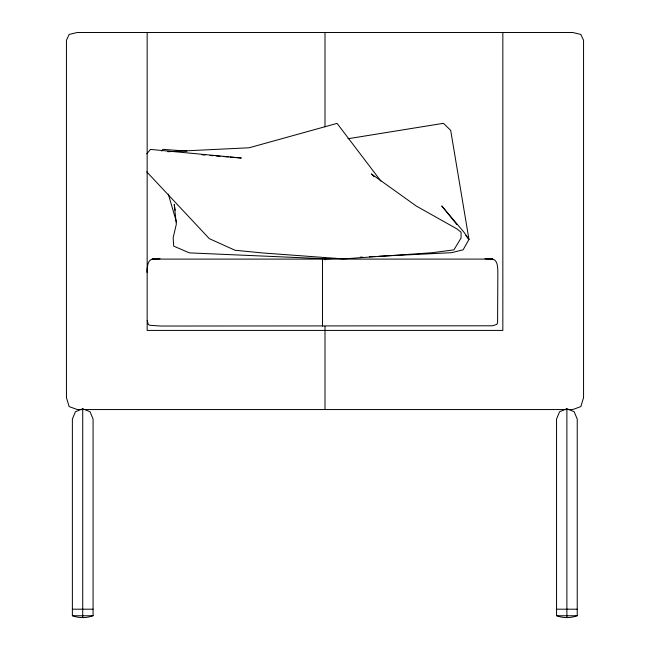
<?xml version="1.0" encoding="UTF-8"?>
<svg xmlns="http://www.w3.org/2000/svg" width="650" height="650" viewBox="0 0 650 650"><rect width="100%" height="100%" fill="white"/><g stroke="black" fill="none" stroke-linecap="round" stroke-linejoin="round"><path stroke-width="0.97" d="M147.16 272.699L147.404 267.069M147.209 271.806C147.241 266.923 147.404 258.18 154.505 259.204M161.769 151.109L162.768 149.338L186.972 151.149M146.77 153.822L150.491 149.403L241.329 158.023L230.238 157.113M93.072 615.656C86.71 618.256 78.739 618.256 72.377 615.656M577.233 615.656C570.879 618.256 562.9 618.256 556.546 615.656M82.721 408.736L75.408 411.767L72.377 419.079L72.377 615.761L93.072 615.761L93.072 419.079L90.041 411.767L82.721 408.736L82.721 617.5M566.889 408.736L559.577 411.767L556.546 419.079L556.546 615.761L577.233 615.761L577.233 419.079L574.202 411.767L566.889 408.736L566.889 617.5M347.921 138.751L443.454 123.313L450.677 130.341L468.975 239.444L463.125 249.803L451.433 252.696L378.479 256.287M492.473 259.098L152.076 259.114M167.765 151.718L249.129 147.778L337.066 123.378L380.892 181.09M335.928 258.383L326.812 258.83L189.418 252.882L173.688 246.123L173.152 237.746L176.329 224.242L174.241 204.393L175.183 210.332M360.246 257.189L362.269 257.083M369.363 256.734L375.44 256.433M152.539 259.098L160.03 258.773M72.377 609.196L93.072 609.196M556.546 609.196L577.233 609.196M490.514 259.204C497.997 258.188 497.729 267.719 497.851 272.699L497.583 322.733L496.771 324.439L492.44 325.788L160.826 326.04L149.874 325.284L148.249 324.439L147.233 320.401M492.936 259.114L484.989 258.773M202.028 154.798L205.051 155.041M210.088 155.456L213.111 155.707M216.133 155.959L220.163 156.284M223.186 156.536L228.223 156.951M374.108 176.8L371.386 173.907L416.236 206.009L456.796 228.816L461.094 232.213L461.053 238.038L453.895 249.868L431.771 252.761L343.33 258.895L262.511 252.947L235.032 250.258L209.324 238.664L146.729 171.819M456.942 224.64L441.74 205.944L463.913 232.148L468.975 239.444L465.814 235.552M168.309 194.123L176.54 222.292M502.84 32.5L502.84 330.419L147.16 330.419L147.16 32.5M325 32.5L325 126.799M325 257.904L325 259.911M325 326.381L325 409.557M322.506 259.147L322.506 326.121M583.554 397.646L580.856 406.575L572.756 409.557L77.244 409.557L69.144 406.575L66.446 397.646L66.446 40.276L69.144 34.442L77.244 32.5L572.756 32.5L580.856 34.442L583.554 40.276L583.554 397.646"/></g></svg>
